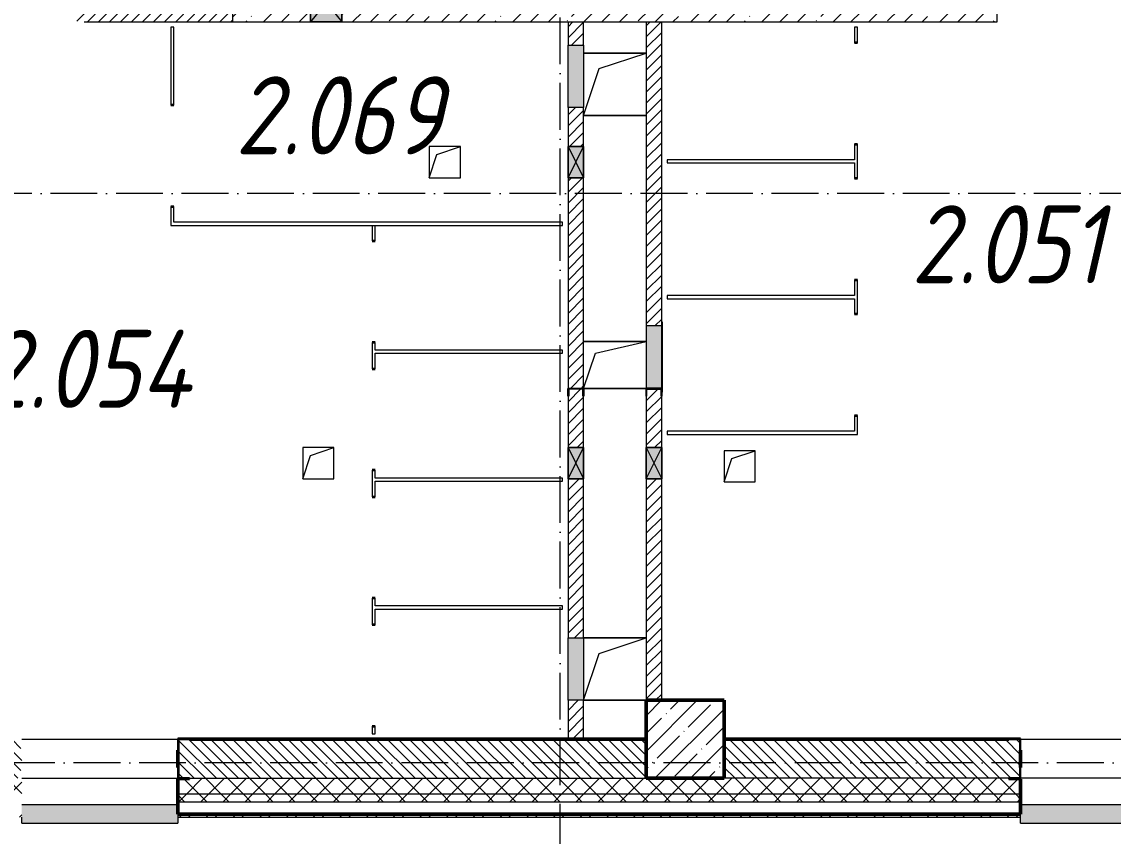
# Model space of a CAD drawing. Header units: millimetres. Extents: x 2294 to 908349, y -83289 to 219220.
# Drawn here: x 13963 to 20956, y 3735 to 8956 of the extents above; entities that cross this region are included whole.
import ezdxf

# ---------------------------------------------------------------- set-up
doc = ezdxf.new("R2010")
doc.units = ezdxf.units.MM
doc.linetypes.add('50_200_ШТРИХ_1Т_ш5_п1_п1_', pattern=[700, 500, -100, 0, -100])
for name, color, linetype, lineweight in [('A-DETL-GENF-OTLN', 7, 'Continuous', 9), ('A-DOOR-OPNG-MCUT', 7, 'Continuous', 35), ('A-FLOR-____-OTLN', 7, 'Continuous', 9), ('A-GENM-____-MCUT', 7, 'Continuous', 25), ('A-GENM-____-OTLN', 7, 'Continuous', 9), ('A-GENM-____-OTLN-1', 7, 'Continuous', 25), ('A-GLAZ-____-OTLN', 7, 'Continuous', 9), ('A-WALL-____-MCUT-1', 7, 'Continuous', 9), ('A-WALL-____-MCUT-2', 7, 'Continuous', 50), ('A-WALL-____-MCUT-3', 7, 'Continuous', 9), ('A-WALL-____-OTLN', 7, 'Continuous', 9), ('A-WALL-____-PATT-1', 7, 'Continuous', 9), ('A-WALL-FNSH-MCUT-1', 7, 'Continuous', 9), ('S-COLS-____-MCUT', 7, 'Continuous', 50), ('S-COLS-____-OTLN', 7, 'Continuous', 9), ('S-GRID-____-OTLN-1', 7, '50_200_ШТРИХ_1Т_ш5_п1_п1_', 9), ('Марки помещений', 7, 'Continuous', 9)]:
    doc.layers.add(name, color=color, linetype=linetype, lineweight=lineweight)
doc.layers.add('A-DOOR-____-OTLN-1', color=7, linetype='Continuous', lineweight=9, true_color=0xffffff)
doc.layers.add('A-GLAZ-____-OTLN-1', color=7, linetype='Continuous', lineweight=9, true_color=0xc0c0c0)
doc.styles.add('ISOCPEUR_I_3', font='isocpeui.ttf', dxfattribs={"width": 0.85, "height": 2.2})
pattern_1 = [(135, (7562.787, 6025.276), (-35.35534, -35.35534), [])]
pattern_2 = [(45, (7562.79, 6025.28), (-70.71068, 70.71068), []), (135, (7562.79, 6025.28), (-70.71068, -70.71068), [])]
pattern_3 = [(45, (7562.787, 6025.276), (-35.35534, 35.35534), [])]

# ---------------------------------------------------------------- blocks, each defined once
blk = doc.blocks.new('BSC_Колонна _Прямоугольная - 500х500-V64-АР1_План отверстий 2 этажа в осях 1-64_А-ГГ')
at = {"layer": 'S-COLS-____-OTLN'}
h = blk.add_hatch(dxfattribs=at)
h.set_pattern_fill('FP_93', color=256, style=0, pattern_type=2)
h.set_pattern_definition([(45, (-10650, 1668.96), (-114.0493, 114.0493), []), (45, (-10535.95, 1668.96), (-114.0493, 114.0493), [201.612, -40.322, 3.353, -36.97])])
h.paths.add_polyline_path([(-250, -250), (250, -250), (250, 250), (-250, 250)], flags=0)
at = {"layer": 'S-COLS-____-MCUT'}
for p, q in [((250, 250), (-250, 250)), ((-250, 250), (-250, -250)), ((250, -250), (250, 250)), ((-250, -250), (250, -250))]:
    blk.add_line(p, q, dxfattribs=at)
blk = doc.blocks.new('DOR_ДУ_распашная__1Ст_Прямоугольная_ШЕР - Вн_650х2100h_Кабинки С_у-17949503-АР1_План отверстий 2 этажа в осях 1-64_А-ГГ')
at = {"layer": 'A-DOOR-OPNG-MCUT'}
for p, q in [((-325, 10), (-325, -10)), ((325, -10), (325, 10))]:
    blk.add_line(p, q, dxfattribs=at)
blk = doc.blocks.new('DOR_ДУ_распашная__1Ст_Прямоугольная_ШЕР - Вн_650х2100h_Кабинки С_у-19996353-АР1_План отверстий 2 этажа в осях 1-64_А-ГГ')
at = {"layer": 'A-DOOR-OPNG-MCUT'}
for p, q in [((-325, 10), (-325, -10)), ((325, -10), (325, 10))]:
    blk.add_line(p, q, dxfattribs=at)
blk = doc.blocks.new('DOR_ДУ_распашная__1Ст_Прямоугольная_ШЕР - Вн_650х2100h_Кабинки С_у-17949507-АР1_План отверстий 2 этажа в осях 1-64_А-ГГ')
at = {"layer": 'A-DOOR-OPNG-MCUT'}
for p, q in [((-325, -10), (-325, 10)), ((325, 10), (325, -10))]:
    blk.add_line(p, q, dxfattribs=at)
blk = doc.blocks.new('Фахверк_СКБ_Уголок - 250_2700-27497298-АР1_План отверстий 2 этажа в осях 1-64_А-ГГ')
at = {"layer": 'A-GENM-____-MCUT'}
for p, q in [((200, 181), (125, 181)), ((125, 181), (125, 106)), ((131, 106), (131, 175)), ((131, 175), (200, 175)), ((200, 175), (200, 181)), ((125, 106), (131, 106)), ((131, -6), (125, -6)), ((125, -6), (125, -81)), ((131, -75), (131, -6)), ((125, -81), (200, -81)), ((200, -75), (131, -75)), ((200, -81), (200, -75))]:
    blk.add_line(p, q, dxfattribs=at)
blk = doc.blocks.new('154_Фахверк_СКБ_Швеллер - Тип_100_3960-28331862-АР1_План отверстий 2 этажа в осях 1-64_А-ГГ')
at = {"layer": 'A-GENM-____-MCUT'}
for p, q in [((175, 50), (125, 50)), ((125, 50), (125, -50)), ((128, 47), (175, 47)), ((128, -47), (128, 47)), ((175, 47), (175, 50)), ((125, -50), (175, -50)), ((175, -47), (128, -47)), ((175, -50), (175, -47))]:
    blk.add_line(p, q, dxfattribs=at)
blk = doc.blocks.new('154_Фахверк_СКБ_Швеллер - Тип_100_3960-28333271-АР1_План отверстий 2 этажа в осях 1-64_А-ГГ')
at = {"layer": 'A-GENM-____-MCUT'}
for p, q in [((125, 50), (175, 50)), ((125, -50), (125, 50)), ((128, 47), (128, -47)), ((175, 47), (128, 47)), ((175, 50), (175, 47)), ((175, -50), (125, -50)), ((128, -47), (175, -47)), ((175, -47), (175, -50))]:
    blk.add_line(p, q, dxfattribs=at)
blk = doc.blocks.new('AR_Отверстие Ниша - Лючок-32405868-АР1_План отверстий 2 этажа в осях 1-64_А-ГГ')
at = {"layer": 'A-GLAZ-____-OTLN'}
blk.add_hatch(color=256, dxfattribs=at).paths.add_polyline_path([(-200, -50), (200, -50), (200, 50), (-200, 50), (-200, -47)], flags=0)
for p, q in [((200, 50), (-200, 50)), ((200, -50), (200, 50)), ((-200, -50), (200, -50))]:
    blk.add_line(p, q, dxfattribs=at)
blk = doc.blocks.new('Л_Общий_Лючок - Лючок-29677405-АР1_План отверстий 2 этажа в осях 1-64_А-ГГ')
at = {"layer": 'A-GLAZ-____-OTLN-1'}
blk.add_hatch(color=256, dxfattribs=at).paths.add_polyline_path([(400, 0), (424, 0), (424, 6), (-24, 6), (-24, 0), (0, 0)], flags=0)
at = {"layer": 'A-GLAZ-____-OTLN'}
for p, q in [((424, 6), (-24, 6)), ((-24, 6), (-24, 0)), ((424, 6), (424, 0))]:
    blk.add_line(p, q, dxfattribs=at)
blk = doc.blocks.new('AR_Отверстие Ниша - Лючок-32405936-АР1_План отверстий 2 этажа в осях 1-64_А-ГГ')
at = {"layer": 'A-GLAZ-____-OTLN'}
blk.add_hatch(color=256, dxfattribs=at).paths.add_polyline_path([(-200, -50), (200, -50), (200, 50), (-200, 50)], flags=0)
for p, q in [((-200, 50), (200, 50)), ((-200, -50), (-200, 50)), ((200, 50), (200, -50)), ((200, -50), (-200, -50))]:
    blk.add_line(p, q, dxfattribs=at)
blk = doc.blocks.new('AR_Отверстие Ниша - Лючок-32405898-АР1_План отверстий 2 этажа в осях 1-64_А-ГГ')
at = {"layer": 'A-GLAZ-____-OTLN'}
blk.add_hatch(color=256, dxfattribs=at).paths.add_polyline_path([(-200, -50), (200, -50), (200, 50), (-200, 50)], flags=0)
for p, q in [((-200, 50), (200, 50)), ((-200, -50), (-200, 50)), ((200, 50), (200, -50)), ((200, -50), (-200, -50))]:
    blk.add_line(p, q, dxfattribs=at)
blk = doc.blocks.new('AR_Отверстие прямоугольное _в стене_ - AR_Отверстие прямоугольное _в стене__ВК-32402728-АР1_План отверстий 2 этажа в осях 1-64_А-ГГ')
at = {"layer": 'A-GLAZ-____-OTLN'}
blk.add_hatch(color=256, dxfattribs=at).paths.add_polyline_path([(-100, -50), (100, -50), (100, 50), (-100, 50)], flags=0)
at = {"layer": 'A-DETL-GENF-OTLN'}
for p, q in [((-100, -50), (-100, 50)), ((-100, 50), (100, 50)), ((100, 50), (-100, -50)), ((-100, 50), (100, -50)), ((100, 50), (-100, 50)), ((-100, 50), (-100, -50)), ((100, 50), (100, -50)), ((100, -50), (100, 50)), ((100, -50), (-100, -50)), ((-100, -50), (100, -50))]:
    blk.add_line(p, q, dxfattribs=at)
blk = doc.blocks.new('AR_Отверстие прямоугольное _в стене_ - AR_Отверстие прямоугольное _в стене__ВК-32402434-АР1_План отверстий 2 этажа в осях 1-64_А-ГГ')
at = {"layer": 'A-GLAZ-____-OTLN'}
blk.add_hatch(color=256, dxfattribs=at).paths.add_polyline_path([(-100, -50), (100, -50), (100, 50), (-100, 50)], flags=0)
at = {"layer": 'A-DETL-GENF-OTLN'}
for p, q in [((-100, -50), (-100, 50)), ((-100, 50), (100, 50)), ((100, 50), (-100, -50)), ((-100, 50), (100, -50)), ((100, 50), (-100, 50)), ((-100, 50), (-100, -50)), ((100, 50), (100, -50)), ((100, -50), (100, 50)), ((100, -50), (-100, -50)), ((-100, -50), (100, -50))]:
    blk.add_line(p, q, dxfattribs=at)
blk = doc.blocks.new('AR_Отверстие прямоугольное _в плите_ - AR_Отверстие прямоугольное _в плите_-30459207-АР1_План отверстий 2 этажа в осях 1-64_А-ГГ')
at = {"layer": 'A-GENM-____-OTLN'}
for p, q in [((100, 100), (-100, 100)), ((-100, 100), (-100, -100)), ((-50, 50), (100, 100)), ((100, -100), (100, 100)), ((-100, -100), (-50, 50)), ((-100, -100), (100, -100))]:
    blk.add_line(p, q, dxfattribs=at)
blk = doc.blocks.new('AR_Отверстие прямоугольное _в плите_ - AR_Отверстие прямоугольное _в плите_-30459211-АР1_План отверстий 2 этажа в осях 1-64_А-ГГ')
at = {"layer": 'A-GENM-____-OTLN'}
for p, q in [((200, 200), (-200, 200)), ((-100, 100), (200, 200)), ((-200, -200), (-100, 100)), ((-200, -200), (200, -200))]:
    blk.add_line(p, q, dxfattribs=at)
blk = doc.blocks.new('AR_Отверстие прямоугольное _в плите_ - AR_Отверстие прямоугольное _в плите_-30459214-АР1_План отверстий 2 этажа в осях 1-64_А-ГГ')
at = {"layer": 'A-GENM-____-OTLN'}
for p, q in [((200, 150), (-200, 150)), ((-125, 75), (200, 150)), ((-200, -150), (-125, 75)), ((-200, -150), (200, -150))]:
    blk.add_line(p, q, dxfattribs=at)
blk = doc.blocks.new('AR_Отверстие прямоугольное _в стене__БезПР - AR_Отверстие прямоугольное _в стене__БезПР-30229691-АР1_План отверстий 2 этажа в осях 1-64_А-ГГ')
at = {"layer": 'A-GLAZ-____-OTLN-1'}
blk.add_hatch(color=256, dxfattribs=at).paths.add_polyline_path([(100, -125), (100, 125), (-100, 125), (-100, -125)], flags=0)
at = {"layer": 'A-DETL-GENF-OTLN'}
for p, q in [((-100, -125), (-100, 125)), ((-100, 125), (100, 125)), ((100, 125), (-100, -125)), ((-100, 125), (100, -125)), ((100, 125), (-100, 125)), ((-100, 125), (-100, -125)), ((100, 125), (100, -125)), ((100, -125), (100, 125)), ((100, -125), (-100, -125)), ((-100, -125), (100, -125))]:
    blk.add_line(p, q, dxfattribs=at)
blk = doc.blocks.new('Отлив_СКБ - Отлив витража_120_НВФ-31885283-АР1_План отверстий 2 этажа в осях 1-64_А-ГГ')
at = {"layer": 'A-GLAZ-____-OTLN-1'}
for points in [[(0, -2), (1000, -2), (1000, 0), (0, 0)], [(0, -120), (1000, -120), (1000, -2), (0, -2), (0, -85.5)]]:
    blk.add_hatch(color=256, dxfattribs=at).paths.add_polyline_path(points, flags=0)
at = {"layer": 'A-GLAZ-____-OTLN'}
for p, q in [((0, 0), (1000, 0)), ((1000, -2), (0, -2)), ((0, -120), (0, -83)), ((0, -120), (1000, -120)), ((1000, -83), (1000, -120))]:
    blk.add_line(p, q, dxfattribs=at)
blk = doc.blocks.new('2floor')
at = {"layer": 'A-WALL-____-PATT-1'}
h = blk.add_hatch(dxfattribs=at)
h.set_pattern_fill('FP_25', color=256, style=0, pattern_type=2)
h.set_pattern_definition([(45, (7562.79, 6025.28), (-114.0493, 114.0493), []), (45, (7676.84, 6025.28), (-114.0493, 114.0493), [201.612, -40.322, 3.353, -36.97])])
h.paths.add_polyline_path([(20212.8, 8956.3), (20212.8, 9206.3), (16012.8, 9206.3), (16012.8, 8956.3), (19921.3, 8956.3)], flags=0)
h.paths.add_polyline_path([(15812.8, 8956.3), (15812.8, 9206.3), (15312.8, 9206.3), (15312.8, 8956.3)], flags=0)
h = blk.add_hatch(dxfattribs=at)
h.set_pattern_fill('FP_5', color=256, style=0, pattern_type=2)
h.set_pattern_definition(pattern_3)
h.paths.add_polyline_path([(15312.8, 8956.3), (15312.8, 9056.3), (14362.8, 9056.3), (14362.8, 9053.3), (14315.8, 9053.3), (14315.8, 8959.3), (14362.8, 8959.3), (14362.8, 8956.3), (14619, 8956.3)], flags=0)
h = blk.add_hatch(dxfattribs=at)
h.set_pattern_fill('FP_5', color=256, style=0, pattern_type=2)
h.set_pattern_definition(pattern_3)
h.paths.add_polyline_path([(17562.8, 4356.3), (17562.8, 4606.3), (17462.8, 4606.3), (17462.8, 4356.3)], flags=0)
h.paths.add_polyline_path([(17462.8, 5006.3), (17562.8, 5006.3), (17562.8, 6026.3), (17462.8, 6026.3), (17462.8, 5041.2)], flags=0)
h.paths.add_polyline_path([(17462.8, 6226.3), (17562.8, 6226.3), (17562.8, 6556.3), (17559.8, 6556.3), (17559.8, 6603.3), (17465.8, 6603.3), (17465.8, 6556.3), (17462.8, 6556.3)], flags=0)
h.paths.add_polyline_path([(17559.8, 6606.3), (17562.8, 6606.3), (17562.8, 7956.3), (17462.8, 7956.3), (17462.8, 6606.3), (17466, 6606.3)], flags=0)
h.paths.add_polyline_path([(17562.8, 8156.3), (17562.8, 8406.3), (17462.8, 8406.3), (17462.8, 8156.3)], flags=0)
h.paths.add_polyline_path([(17462.8, 8806.3), (17562.8, 8806.3), (17562.8, 8956.3), (17462.8, 8956.3)], flags=0)
h = blk.add_hatch(dxfattribs=at)
h.set_pattern_fill('FP_5', color=256, style=0, pattern_type=2)
h.set_pattern_definition(pattern_3)
h.paths.add_polyline_path([(17962.8, 4606.3), (18062.8, 4606.3), (18062.8, 6026.3), (17962.8, 6026.3), (17962.8, 5041.2)], flags=0)
h.paths.add_polyline_path([(18062.8, 6226.3), (18062.8, 6556.3), (18059.8, 6556.3), (18059.8, 6603.3), (17965.8, 6603.3), (17965.8, 6556.3), (17962.8, 6556.3), (17962.8, 6226.3), (18059.8, 6226.3)], flags=0)
h.paths.add_polyline_path([(18062.8, 7006.3), (18062.8, 8956.3), (17962.8, 8956.3), (17962.8, 7006.3)], flags=0)
h = blk.add_hatch(dxfattribs=at)
h.set_pattern_fill('FP_6', color=256, style=0, pattern_type=2)
h.set_pattern_definition(pattern_1)
h.paths.add_polyline_path([(17962.8, 4106.3), (17962.8, 4356.3), (14968.8, 4356.3), (14968.8, 4287.3), (14962.8, 4287.3), (14962.8, 4175.3), (14968.8, 4175.3), (14968.8, 4106.3), (16386.4, 4106.3)], flags=0)
h.paths.add_polyline_path([(13887.8, 4106.3), (13956.8, 4106.3), (13956.8, 4175.3), (13962.8, 4175.3), (13962.8, 4287.3), (13956.8, 4287.3), (13956.8, 4356.3), (13362.8, 4356.3), (13362.8, 4106.3)], flags=0)
h = blk.add_hatch(dxfattribs=at)
h.set_pattern_fill('FP_6', color=256, style=0, pattern_type=2)
h.set_pattern_definition(pattern_1)
h.paths.add_polyline_path([(20287.8, 4106.3), (20356.8, 4107.1), (20356.8, 4175.3), (20362.8, 4175.3), (20362.8, 4287.3), (20356.8, 4287.3), (20356.8, 4356.3), (18462.8, 4356.3), (18462.8, 4106.3), (19921.3, 4106.3)], flags=0)
h.paths.add_polyline_path([(21437.8, 4106.3), (21962.8, 4106.3), (21962.8, 4356.3), (21368.8, 4356.3), (21368.8, 4287.3), (21362.8, 4287.3), (21362.8, 4175.3), (21368.8, 4175.3), (21368.8, 4106.3)], flags=0)
h = blk.add_hatch(dxfattribs=at)
h.set_pattern_fill('FP_1', color=256, style=0, pattern_type=2)
h.set_pattern_definition(pattern_2)
h.paths.add_polyline_path([(108812.8, 4006.3), (108812.8, 4106.3), (99787.8, 4106.3), (99787.8, 4100.3), (99712.8, 4100.3), (99712.8, 4006.3), (108312.8, 4006.3)], flags=0)
h.paths.add_polyline_path([(97912.8, 4006.3), (97912.8, 4100.3), (97837.8, 4100.3), (97837.8, 4106.3), (89962.8, 4106.3), (89962.8, 4006.3), (97689.8, 4006.3)], flags=0)
h.paths.add_polyline_path([(88462.8, 4006.3), (88962.8, 4006.3), (88962.8, 4106.3), (87837.8, 4106.3), (87837.8, 4100.3), (87762.8, 4100.3), (87762.8, 4006.3), (87837.8, 4006.3)], flags=0)
h.paths.add_polyline_path([(78562.8, 4006.3), (79962.8, 4006.3), (79962.8, 4106.3), (78637.8, 4106.3), (78637.8, 4100.3), (78562.8, 4100.3)], flags=0)
h.paths.add_polyline_path([(76412.8, 4006.3), (76762.8, 4006.3), (76762.8, 4100.3), (76687.8, 4100.3), (76687.8, 4106.3), (75637.8, 4106.3), (75637.8, 4100.3), (75562.8, 4100.3), (75562.8, 4006.3), (75912.8, 4006.3)], flags=0)
h.paths.add_polyline_path([(73762.5, 4006.3), (73762.5, 4100.3), (73687.8, 4100.3), (73687.8, 4106.3), (72637.8, 4106.3), (72637.8, 4100.3), (72562.8, 4100.3), (72562.8, 4006.3), (72945.3, 4006.3)], flags=0)
h.paths.add_polyline_path([(70762.8, 4006.3), (70762.8, 4100.3), (70687.8, 4100.3), (70687.8, 4106.3), (69637.8, 4106.3), (69637.8, 4100.3), (69562.8, 4100.3), (69562.8, 4006.3), (70294.1, 4006.3)], flags=0)
h.paths.add_polyline_path([(66912.8, 4006.3), (67762.8, 4006.3), (67762.8, 4100.3), (67687.8, 4100.3), (67687.8, 4106.3), (66637.8, 4106.3), (66637.8, 4100.3), (66562.8, 4100.3), (66562.8, 4006.3), (66759.2, 4006.3)], flags=0)
h.paths.add_polyline_path([(61456.8, 4006.3), (61762.8, 4006.3), (61762.8, 4100.3), (61687.8, 4100.3), (61687.8, 4106.3), (60637.8, 4106.3), (60637.8, 4100.3), (60562.8, 4100.3), (60562.8, 4006.3), (61412.8, 4006.3)], flags=0)
h.paths.add_polyline_path([(57562.8, 4006.3), (58762.8, 4006.3), (58762.8, 4100.3), (58687.8, 4100.3), (58687.8, 4106.3), (57637.8, 4106.3), (57637.8, 4100.3), (57562.8, 4100.3)], flags=0)
h.paths.add_polyline_path([(55270.6, 4006.3), (55762.8, 4006.3), (55762.8, 4100.3), (55687.8, 4100.3), (55687.8, 4106.3), (54637.8, 4106.3), (54637.8, 4100.3), (54562.8, 4100.3), (54562.8, 4006.3), (54637.8, 4006.3)], flags=0)
h.paths.add_polyline_path([(52619.4, 4006.3), (52762.8, 4006.3), (52762.8, 4100.3), (52687.8, 4100.3), (52687.8, 4106.3), (51637.8, 4106.3), (51637.8, 4100.3), (51562.8, 4100.3), (51562.8, 4006.3), (52412.8, 4006.3)], flags=0)
h.paths.add_polyline_path([(49762.8, 4006.3), (49762.8, 4100.3), (49687.8, 4100.3), (49687.8, 4106.3), (48637.8, 4106.3), (48637.8, 4100.3), (48562.8, 4100.3), (48562.8, 4006.3), (49687.8, 4006.3)], flags=0)
h.paths.add_polyline_path([(46762.8, 4006.3), (46762.8, 4100.3), (46687.8, 4101), (46687.8, 4106.3), (45362.8, 4106.3), (45362.8, 4006.3), (46756.8, 4006.3)], flags=0)
h.paths.add_polyline_path([(42362.8, 4006.3), (43562.8, 4006.3), (43562.8, 4100.3), (43487.8, 4100.3), (43487.8, 4106.3), (42362.8, 4106.3)], flags=0)
h.paths.add_polyline_path([(40556.8, 4006.3), (40562.8, 4006.3), (40562.8, 4100.3), (40487.8, 4100.3), (40487.8, 4106.3), (39437.8, 4106.3), (39437.8, 4100.3), (39362.8, 4100.3), (39363.5, 4006.3), (40487.8, 4006.3)], flags=0)
h.paths.add_polyline_path([(37487.8, 4006.3), (37562.8, 4006.3), (37562.8, 4100.3), (37487.8, 4100.3), (37487.8, 4106.3), (36362.8, 4106.3), (36362.8, 4006.3), (36862.8, 4006.3)], flags=0)
h.paths.add_polyline_path([(33862.8, 4006.3), (34562.8, 4006.3), (34562.8, 4100.3), (34487.8, 4100.3), (34487.8, 4106.3), (33362.8, 4106.3), (33362.8, 4006.3)], flags=0)
h.paths.add_polyline_path([(31562.8, 4006.3), (31562.8, 4100.3), (31487.8, 4100.3), (31487.8, 4106.3), (30437.8, 4106.3), (30437.8, 4100.3), (30362.8, 4100.3), (30362.8, 4006.3), (30526.1, 4006.3)], flags=0)
h.paths.add_polyline_path([(28487.8, 4006.3), (28562.8, 4006.3), (28562.8, 4100.3), (28487.8, 4100.3), (28487.8, 4106.3), (27362.8, 4106.3), (27362.8, 4006.3), (27874.9, 4006.3)], flags=0)
h.paths.add_polyline_path([(24362.8, 4006.3), (25562.8, 4006.3), (25562.8, 4100.3), (25487.8, 4100.3), (25487.8, 4106.3), (24362.8, 4106.3)], flags=0)
h.paths.add_polyline_path([(22562.8, 4006.3), (22562.8, 4100.3), (22487.8, 4100.3), (22487.8, 4106.3), (21437.8, 4106.3), (21437.8, 4100.3), (21362.8, 4100.3), (21362.8, 4006.3), (22462.8, 4006.3)], flags=0)
h.paths.add_polyline_path([(20362.8, 4006.3), (20362.8, 4100.3), (20287.8, 4100.3), (20287.8, 4106.3), (15037.8, 4106.3), (15037.8, 4100.3), (14962.8, 4100.3), (14962.8, 4006.3), (19921.3, 4006.3)], flags=0)
h.paths.add_polyline_path([(12862.8, 4006.3), (13962.8, 4006.3), (13962.8, 4100.3), (13887.8, 4100.3), (13887.8, 4106.3), (5112.8, 4106.3), (5112.8, 4006.3), (12851.5, 4006.3)], flags=0)
h = blk.add_hatch(dxfattribs=at)
h.set_pattern_fill('FP_1', color=256, style=0, pattern_type=2)
h.set_pattern_definition(pattern_2)
h.paths.add_polyline_path([(108812.8, 3956.3), (108912.8, 3956.3), (108912.8, 4006.3), (99712.8, 4006.3), (99712.8, 3956.3), (108294.6, 3956.3)], flags=0)
h.paths.add_polyline_path([(96806, 3956.3), (97912.8, 3956.3), (97912.8, 4006.3), (89962.8, 4006.3), (89962.8, 3956.3), (95922.3, 3956.3)], flags=0)
h.paths.add_polyline_path([(87762.8, 3956.3), (88962.8, 3956.3), (88962.8, 4006.3), (87762.8, 4006.3)], flags=0)
h.paths.add_polyline_path([(79962.8, 3956.3), (79962.8, 4006.3), (78562.8, 4006.3), (78562.8, 3956.3), (79131.4, 3956.3)], flags=0)
h.paths.add_polyline_path([(76762.8, 3956.3), (76762.8, 4006.3), (75562.8, 4006.3), (75562.8, 3956.3), (76480.2, 3956.3)], flags=0)
h.paths.add_polyline_path([(72945.3, 3956.3), (73762.5, 3956.3), (73762.5, 4006.3), (72562.8, 4006.3), (72562.8, 3956.3)], flags=0)
h.paths.add_polyline_path([(70762.8, 3956.3), (70762.8, 4006.3), (69562.8, 4006.3), (69562.8, 3956.3), (70294.1, 3956.3)], flags=0)
h.paths.add_polyline_path([(67642.9, 3956.3), (67762.8, 3956.3), (67762.8, 4006.3), (66562.8, 4006.3), (66562.8, 3956.3), (66759.2, 3956.3)], flags=0)
h.paths.add_polyline_path([(61762.8, 3956.3), (61762.8, 4006.3), (60562.8, 4006.3), (60562.8, 3956.3), (61456.8, 3956.3)], flags=0)
h.paths.add_polyline_path([(58762.8, 3956.3), (58762.8, 4006.3), (57562.8, 4006.3), (57562.8, 3956.3), (57921.8, 3956.3)], flags=0)
h.paths.add_polyline_path([(54562.8, 3956.3), (55762.8, 3956.3), (55762.8, 4006.3), (54562.8, 4006.3)], flags=0)
h.paths.add_polyline_path([(52619.4, 3956.3), (52762.8, 3956.3), (52762.8, 4006.3), (51562.8, 4006.3), (51562.8, 3956.3), (51735.7, 3956.3)], flags=0)
h.paths.add_polyline_path([(49762.8, 3956.3), (49762.8, 4006.3), (48562.8, 4006.3), (48562.8, 3956.3), (49084.5, 3956.3)], flags=0)
h.paths.add_polyline_path([(46433.3, 3956.3), (46762.8, 3956.3), (46762.8, 4006.3), (45362.8, 4006.3), (45362.8, 3956.3), (45549.6, 3956.3)], flags=0)
h.paths.add_polyline_path([(43562.8, 3956.3), (43562.8, 4006.3), (42362.8, 4006.3), (42362.8, 3956.3), (42898.4, 3956.3)], flags=0)
h.paths.add_polyline_path([(40562.8, 3956.3), (40562.8, 4006.3), (39362.8, 4006.3), (39363.5, 3956.3)], flags=0)
h.paths.add_polyline_path([(37562.8, 3956.3), (37562.8, 4006.3), (36362.8, 4006.3), (36362.8, 3956.3)], flags=0)
h.paths.add_polyline_path([(33362.8, 3956.3), (34562.8, 3956.3), (34562.8, 4006.3), (33362.8, 4006.3)], flags=0)
h.paths.add_polyline_path([(31562.8, 3956.3), (31562.8, 4006.3), (30362.8, 4006.3), (30362.8, 3956.3), (30526.1, 3956.3)], flags=0)
h.paths.add_polyline_path([(28562.8, 3956.3), (28562.8, 4006.3), (27362.8, 4006.3), (27362.8, 3956.3), (27874.9, 3956.3)], flags=0)
h.paths.add_polyline_path([(25562.8, 3956.3), (25562.8, 4006.3), (24362.8, 4006.3), (24362.8, 3956.3), (25223.7, 3956.3)], flags=0)
h.paths.add_polyline_path([(22562.8, 3956.3), (22562.8, 4006.3), (21362.8, 4006.3), (21362.8, 3956.3), (21688.8, 3956.3)], flags=0)
h.paths.add_polyline_path([(20362.8, 3956.3), (20362.8, 4006.3), (14962.8, 4006.3), (14962.8, 3956.3), (19921.3, 3956.3)], flags=0)
h.paths.add_polyline_path([(13962.8, 3956.3), (13962.8, 4006.3), (5012.8, 4006.3), (5012.8, 3956.3), (12851.5, 3956.3)], flags=0)
h = blk.add_hatch(dxfattribs=at)
h.set_pattern_fill('FP_3', color=256, style=0, pattern_type=2)
h.set_pattern_definition([(45, (7562.79, 6025.28), (-85.5366, 85.5366), []), (45, (7619.81, 6025.28), (-85.5366, 85.5366), [])])
h.paths.add_polyline_path([(45363.8, 3856.3), (45877.8, 3856.3), (45877.8, 3876.3), (45363.8, 3876.3)], flags=0)
h.paths.add_polyline_path([(42898.4, 3856.3), (43562.8, 3856.3), (43562.8, 3876.3), (42362.8, 3876.3), (42362.8, 3856.3)], flags=0)
h.paths.add_polyline_path([(40562.8, 3856.3), (40562.8, 3876.3), (39363.8, 3876.3), (39363.8, 3856.3)], flags=0)
h.paths.add_polyline_path([(37562.8, 3856.3), (37562.8, 3876.3), (36362.8, 3876.3), (36362.8, 3856.3)], flags=0)
h.paths.add_polyline_path([(34061.1, 3856.3), (34562.8, 3856.3), (34562.8, 3876.3), (33363.8, 3876.3), (33363.8, 3856.3)], flags=0)
h.paths.add_polyline_path([(31562.8, 3856.3), (31562.8, 3876.3), (30362.8, 3876.3), (30362.8, 3856.3), (30526.1, 3856.3)], flags=0)
h.paths.add_polyline_path([(27874.9, 3856.3), (28562.8, 3856.3), (28562.8, 3876.3), (27362.8, 3876.3), (27362.8, 3856.3)], flags=0)
h.paths.add_polyline_path([(25223.7, 3856.3), (25562.8, 3856.3), (25562.8, 3876.3), (24362.8, 3876.3), (24362.8, 3856.3)], flags=0)
h.paths.add_polyline_path([(21688.8, 3856.3), (22562.8, 3856.3), (22562.8, 3876.3), (21362.8, 3876.3), (21362.8, 3856.3)], flags=0)
h.paths.add_polyline_path([(19921.3, 3856.3), (20362.8, 3856.3), (20362.8, 3876.3), (14962.8, 3876.3), (14962.8, 3856.3), (18153.9, 3856.3)], flags=0)
h.paths.add_polyline_path([(12851.5, 3856.3), (13962.8, 3856.3), (13962.8, 3876.3), (4882.8, 3876.3), (4882.8, 3856.3), (11084, 3856.3)], flags=0)
at = {"layer": 'A-FLOR-____-OTLN'}
for p, q in [((17562.8, 8756.3), (17962.8, 8756.3)), ((17962.8, 8356.3), (17562.8, 8356.3)), ((17562.8, 6906.3), (17962.8, 6906.3)), ((17962.8, 6606.3), (17562.8, 6606.3)), ((17562.8, 5006.3), (17962.8, 5006.3)), ((17962.8, 4606.3), (17562.8, 4606.3))]:
    blk.add_line(p, q, dxfattribs=at)
at = {"layer": 'A-WALL-____-MCUT-1'}
for p, q in [((15312.8, 9206.3), (15312.8, 8956.3)), ((20212.8, 8956.3), (20212.8, 9206.3)), ((15312.8, 8956.3), (15812.8, 8956.3)), ((16012.8, 8956.3), (20212.8, 8956.3))]:
    blk.add_line(p, q, dxfattribs=at)
at = {"layer": 'A-WALL-____-MCUT-2'}
for p, q in [((17962.8, 4356.3), (15037.8, 4356.3)), ((20287.8, 4356.3), (18462.8, 4356.3)), ((14962.8, 4287.3), (14962.8, 4175.3)), ((20362.8, 4175.3), (20362.8, 4287.3)), ((14962.8, 4100.3), (14962.8, 3876.3)), ((20362.8, 3876.3), (20362.8, 4100.3)), ((14962.8, 3876.3), (20362.8, 3876.3))]:
    blk.add_line(p, q, dxfattribs=at)
at = {"layer": 'A-WALL-____-MCUT-3'}
for p, q in [((15037.8, 4106.3), (17962.8, 4106.3)), ((20287.8, 4106.3), (18462.8, 4106.3)), ((14962.8, 4006.3), (20362.8, 4006.3)), ((14962.8, 3956.3), (20362.8, 3956.3))]:
    blk.add_line(p, q, dxfattribs=at)
at = {"layer": 'A-WALL-____-OTLN'}
for p, q in [((13962.8, 4356.3), (14962.8, 4356.3)), ((20362.8, 4356.3), (21362.8, 4356.3)), ((13962.8, 4106.3), (14962.8, 4106.3)), ((20362.8, 4106.3), (20362.8, 4106.3)), ((21362.8, 4106.3), (20362.8, 4106.3))]:
    blk.add_line(p, q, dxfattribs=at)
at = {"layer": 'A-WALL-FNSH-MCUT-1'}
for p, q in [((14362.8, 8956.3), (15312.8, 8956.3)), ((17462.8, 8956.3), (17462.8, 8806.3)), ((17562.8, 8806.3), (17562.8, 8956.3)), ((17962.8, 8956.3), (17962.8, 7006.3)), ((18062.8, 7006.3), (18062.8, 8956.3)), ((14937.8, 8921.3), (14917.8, 8921.3)), ((14917.8, 8921.3), (14917.8, 8421.3)), ((14937.8, 8421.3), (14937.8, 8921.3)), ((19317.8, 8921.3), (19297.8, 8921.3)), ((19297.8, 8921.3), (19297.8, 8821.3)), ((19317.8, 8821.3), (19317.8, 8921.3)), ((17462.8, 8406.3), (17462.8, 8156.3)), ((17562.8, 8156.3), (17562.8, 8406.3)), ((19297.8, 8171.3), (19297.8, 8071.3)), ((19317.8, 7951.3), (19317.8, 8171.3)), ((19297.8, 8071.3), (18097.8, 8071.3)), ((18097.8, 8071.3), (18097.8, 8051.3)), ((18097.8, 8051.3), (19297.8, 8051.3)), ((19297.8, 8051.3), (19297.8, 7951.3)), ((17462.8, 7956.3), (17462.8, 6606.3)), ((17562.8, 6606.3), (17562.8, 7956.3)), ((14917.8, 7771.3), (14917.8, 7651.3)), ((14937.8, 7671.3), (14937.8, 7771.3)), ((14917.8, 7651.3), (17427.8, 7651.3)), ((17427.8, 7671.3), (14937.8, 7671.3)), ((16207.8, 7651.3), (16207.8, 7551.3)), ((16227.8, 7551.3), (16227.8, 7651.3)), ((17427.8, 7651.3), (17427.8, 7671.3)), ((19297.8, 7301.3), (19297.8, 7201.3)), ((19317.8, 7081.3), (19317.8, 7301.3)), ((19297.8, 7201.3), (18097.8, 7201.3)), ((18097.8, 7201.3), (18097.8, 7181.3)), ((18097.8, 7181.3), (19297.8, 7181.3)), ((19297.8, 7181.3), (19297.8, 7081.3)), ((16207.8, 6901.3), (16207.8, 6731.3)), ((16227.8, 6851.3), (16227.8, 6901.3)), ((17427.8, 6851.3), (16227.8, 6851.3)), ((16227.8, 6731.3), (16227.8, 6831.3)), ((16227.8, 6831.3), (17427.8, 6831.3)), ((17427.8, 6831.3), (17427.8, 6851.3)), ((17462.8, 6556.3), (17462.8, 6226.3)), ((17562.8, 6226.3), (17562.8, 6556.3)), ((17962.8, 6556.3), (17962.8, 6226.3)), ((18062.8, 6226.3), (18062.8, 6556.3)), ((19297.8, 6431.3), (19297.8, 6331.3)), ((19317.8, 6311.3), (19317.8, 6431.3)), ((19297.8, 6331.3), (18097.8, 6331.3)), ((18097.8, 6331.3), (18097.8, 6311.3)), ((18097.8, 6311.3), (19317.8, 6311.3)), ((16207.8, 6081.3), (16207.8, 5911.3)), ((16227.8, 6031.3), (16227.8, 6081.3)), ((17427.8, 6031.3), (16227.8, 6031.3)), ((17427.8, 6011.3), (17427.8, 6031.3)), ((17462.8, 6026.3), (17462.8, 5006.3)), ((17562.8, 5006.3), (17562.8, 6026.3)), ((17962.8, 6026.3), (17962.8, 4606.3)), ((18062.8, 4606.3), (18062.8, 6026.3)), ((16227.8, 5911.3), (16227.8, 6011.3)), ((16227.8, 6011.3), (17427.8, 6011.3)), ((16207.8, 5261.3), (16207.8, 5091.3)), ((16227.8, 5211.3), (16227.8, 5261.3)), ((17427.8, 5211.3), (16227.8, 5211.3)), ((16227.8, 5091.3), (16227.8, 5191.3)), ((16227.8, 5191.3), (17427.8, 5191.3)), ((17427.8, 5191.3), (17427.8, 5211.3)), ((17462.8, 4606.3), (17462.8, 4356.3)), ((17562.8, 4356.3), (17562.8, 4606.3)), ((16207.8, 4441.3), (16207.8, 4391.3)), ((16227.8, 4391.3), (16227.8, 4441.3)), ((16207.8, 4391.3), (16227.8, 4391.3)), ((17462.8, 4356.3), (17562.8, 4356.3)), ((14962.8, 3876.3), (14962.8, 3856.3)), ((14962.8, 3856.3), (20362.8, 3856.3)), ((20362.8, 3856.3), (20362.8, 3876.3)), ((20362.8, 3876.3), (20362.8, 3876.3))]:
    blk.add_line(p, q, dxfattribs=at)
at = {"layer": 'A-DOOR-____-OTLN-1'}
for name, p, rotation in [('DOR_ДУ_распашная__1Ст_Прямоугольная_ШЕР - Вн_650х2100h_Кабинки С_у-17949503-АР1_План отверстий 2 этажа в осях 1-64_А-ГГ', (19307.8, 8496.3), 269.9999999999989), ('DOR_ДУ_распашная__1Ст_Прямоугольная_ШЕР - Вн_650х2100h_Кабинки С_у-19996353-АР1_План отверстий 2 этажа в осях 1-64_А-ГГ', (14927.8, 8096.3), 90), ('DOR_ДУ_распашная__1Ст_Прямоугольная_ШЕР - Вн_650х2100h_Кабинки С_у-17949503-АР1_План отверстий 2 этажа в осях 1-64_А-ГГ', (19307.8, 7626.3), 269.9999999999989), ('DOR_ДУ_распашная__1Ст_Прямоугольная_ШЕР - Вн_650х2100h_Кабинки С_у-17949507-АР1_План отверстий 2 этажа в осях 1-64_А-ГГ', (16217.8, 7226.3), 270.0000000000007), ('DOR_ДУ_распашная__1Ст_Прямоугольная_ШЕР - Вн_650х2100h_Кабинки С_у-17949503-АР1_План отверстий 2 этажа в осях 1-64_А-ГГ', (19307.8, 6756.3), 269.9999999999989), ('DOR_ДУ_распашная__1Ст_Прямоугольная_ШЕР - Вн_650х2100h_Кабинки С_у-17949507-АР1_План отверстий 2 этажа в осях 1-64_А-ГГ', (16217.8, 6406.3), 270.0000000000007), ('DOR_ДУ_распашная__1Ст_Прямоугольная_ШЕР - Вн_650х2100h_Кабинки С_у-17949507-АР1_План отверстий 2 этажа в осях 1-64_А-ГГ', (16217.8, 5586.3), 270.0000000000007), ('DOR_ДУ_распашная__1Ст_Прямоугольная_ШЕР - Вн_650х2100h_Кабинки С_у-19996353-АР1_План отверстий 2 этажа в осях 1-64_А-ГГ', (16217.8, 4766.3), 90.00000000000065)]:
    blk.add_blockref(name, p, dxfattribs=dict(at, rotation=rotation))
at = {"layer": 'A-GENM-____-OTLN'}
for name, p in [('AR_Отверстие прямоугольное _в плите_ - AR_Отверстие прямоугольное _в плите_-30459211-АР1_План отверстий 2 этажа в осях 1-64_А-ГГ', (17762.8, 8556.3)), ('AR_Отверстие прямоугольное _в плите_ - AR_Отверстие прямоугольное _в плите_-30459207-АР1_План отверстий 2 этажа в осях 1-64_А-ГГ', (16672.8, 8056.3)), ('AR_Отверстие прямоугольное _в плите_ - AR_Отверстие прямоугольное _в плите_-30459214-АР1_План отверстий 2 этажа в осях 1-64_А-ГГ', (17762.8, 6756.3)), ('AR_Отверстие прямоугольное _в плите_ - AR_Отверстие прямоугольное _в плите_-30459207-АР1_План отверстий 2 этажа в осях 1-64_А-ГГ', (15862.8, 6126.3)), ('AR_Отверстие прямоугольное _в плите_ - AR_Отверстие прямоугольное _в плите_-30459207-АР1_План отверстий 2 этажа в осях 1-64_А-ГГ', (18562.8, 6106.3)), ('AR_Отверстие прямоугольное _в плите_ - AR_Отверстие прямоугольное _в плите_-30459211-АР1_План отверстий 2 этажа в осях 1-64_А-ГГ', (17762.8, 4806.3))]:
    blk.add_blockref(name, p, dxfattribs=at)
at = {"layer": 'A-GENM-____-OTLN-1'}
for name, p, rotation in [('154_Фахверк_СКБ_Швеллер - Тип_100_3960-28333271-АР1_План отверстий 2 этажа в осях 1-64_А-ГГ', (17512.8, 6731.3), 269.9999999999997), ('154_Фахверк_СКБ_Швеллер - Тип_100_3960-28331862-АР1_План отверстий 2 этажа в осях 1-64_А-ГГ', (18012.8, 6731.3), 269.9999999999997), ('Фахверк_СКБ_Уголок - 250_2700-27497298-АР1_План отверстий 2 этажа в осях 1-64_А-ГГ', (20487.8, 4281.3), 180)]:
    blk.add_blockref(name, p, dxfattribs=dict(at, rotation=rotation))
blk.add_blockref('Фахверк_СКБ_Уголок - 250_2700-27497298-АР1_План отверстий 2 этажа в осях 1-64_А-ГГ', (14837.8, 4181.3), dxfattribs=at)
at = {"layer": 'A-GLAZ-____-OTLN'}
for name, p in [('AR_Отверстие прямоугольное _в стене__БезПР - AR_Отверстие прямоугольное _в стене__БезПР-30229691-АР1_План отверстий 2 этажа в осях 1-64_А-ГГ', (15912.8, 9081.3)), ('Отлив_СКБ - Отлив витража_120_НВФ-31885283-АР1_План отверстий 2 этажа в осях 1-64_А-ГГ', (13962.8, 3939.3)), ('Отлив_СКБ - Отлив витража_120_НВФ-31885283-АР1_План отверстий 2 этажа в осях 1-64_А-ГГ', (20362.8, 3939.3))]:
    blk.add_blockref(name, p, dxfattribs=at)
for name, p, rotation in [('AR_Отверстие Ниша - Лючок-32405898-АР1_План отверстий 2 этажа в осях 1-64_А-ГГ', (17512.8, 8606.3), 89.9999999999997), ('AR_Отверстие прямоугольное _в стене_ - AR_Отверстие прямоугольное _в стене__ВК-32402434-АР1_План отверстий 2 этажа в осях 1-64_А-ГГ', (17512.8, 8056.3), 89.9999999999997), ('AR_Отверстие Ниша - Лючок-32405868-АР1_План отверстий 2 этажа в осях 1-64_А-ГГ', (18012.8, 6806.3), 89.9999999999997), ('Л_Общий_Лючок - Лючок-29677405-АР1_План отверстий 2 этажа в осях 1-64_А-ГГ', (18062.8, 7006.3), 269.9999999999996), ('AR_Отверстие прямоугольное _в стене_ - AR_Отверстие прямоугольное _в стене__ВК-32402434-АР1_План отверстий 2 этажа в осях 1-64_А-ГГ', (17512.8, 6126.3), 89.9999999999997), ('AR_Отверстие прямоугольное _в стене_ - AR_Отверстие прямоугольное _в стене__ВК-32402728-АР1_План отверстий 2 этажа в осях 1-64_А-ГГ', (18012.8, 6126.3), 89.9999999999997), ('AR_Отверстие Ниша - Лючок-32405936-АР1_План отверстий 2 этажа в осях 1-64_А-ГГ', (17512.8, 4806.3), 89.9999999999997)]:
    blk.add_blockref(name, p, dxfattribs=dict(at, rotation=rotation))
at = {"layer": 'S-COLS-____-OTLN'}
blk.add_blockref('BSC_Колонна _Прямоугольная - 500х500-V64-АР1_План отверстий 2 этажа в осях 1-64_А-ГГ', (18212.8, 4356.3), dxfattribs=at)
at = {"layer": 'Марки помещений', "char_height": 500, "attachment_point": 1, "style": 'ISOCPEUR_I_3'}
for s, insert, width in [('2.069', (15329.8, 8606.7), 785.654), ('2.051', (19661.6, 7779.9), 737.552), ('2.054', (13706.6, 6981.6), 817.721)]:
    blk.add_mtext(s, dxfattribs=dict(at, insert=insert, width=width))
blk = doc.blocks.new('3osi')
at = {"layer": 'S-GRID-____-OTLN-1', "color": 251, "ltscale": 0.6, "true_color": 0x636466}
for p, q in [((175433.5, 1542.7), (175433.5, 55906.2)), ((269510, 7856.3), (160914.7, 7856.3)), ((269657.9, 4206.3), (160914.7, 4206.3))]:
    blk.add_line(p, q, dxfattribs=at)

msp = doc.modelspace()

# ---------------------------------------------------------------- block references
for name, p in [('3osi', (-158020.7, 0)), ('2floor', (0, 0))]:
    msp.add_blockref(name, p)

doc.saveas('drawing.dxf')
